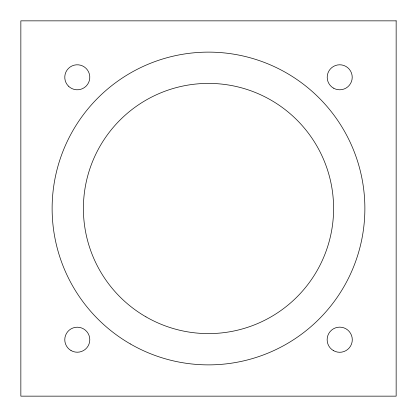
<?xml version="1.0" encoding="UTF-8"?>
<svg xmlns="http://www.w3.org/2000/svg" width="417" height="417" viewBox="0 0 417 417"><rect width="100%" height="100%" fill="white"/><g stroke="black" fill="none" stroke-linecap="round" stroke-linejoin="round"><path stroke-width="0.63" d="M396.15 20.85L20.85 20.85L20.85 396.15L396.15 396.15L396.15 20.85M130.312 343.926A156.375 156.375 0 0 0 364.875 208.5A156.375 156.375 0 0 0 130.312 73.074A156.375 156.375 0 0 0 130.312 343.926M145.95 316.842A125.1 125.1 0 0 0 333.6 208.5A125.1 125.1 0 0 0 145.95 100.158A125.1 125.1 0 0 0 145.95 316.842M333.428 350.603A12.573 12.573 0 0 0 352.287 339.714A12.573 12.573 0 0 0 333.428 328.825A12.573 12.573 0 0 0 333.428 350.603M333.459 88.117A12.51 12.51 0 0 0 352.224 77.286A12.51 12.51 0 0 0 333.459 66.454A12.51 12.51 0 0 0 333.459 88.117M68.44 86.131A12.51 12.51 0 0 0 89.368 80.523A12.51 12.51 0 0 0 74.049 65.203A12.51 12.51 0 0 0 68.44 86.131M71.031 350.546A12.51 12.51 0 0 0 89.796 339.714A12.51 12.51 0 0 0 71.031 328.883A12.51 12.51 0 0 0 71.031 350.546"/></g></svg>
